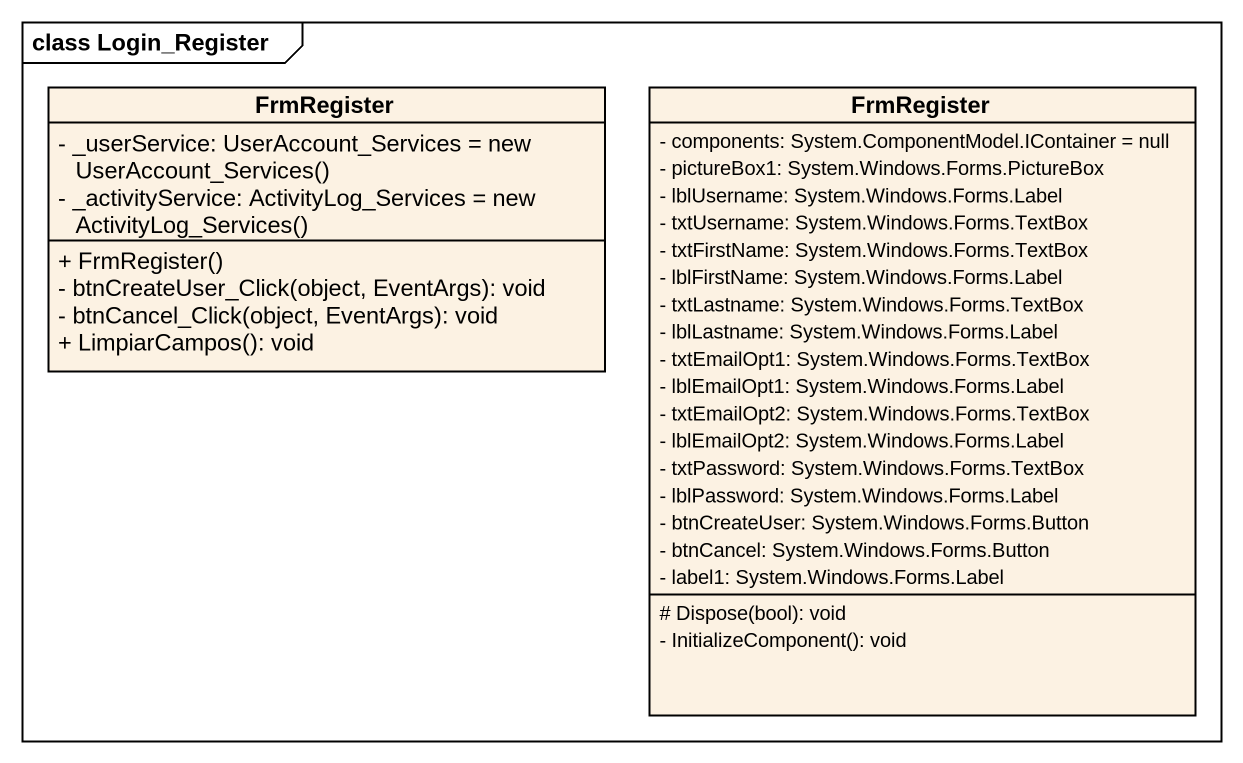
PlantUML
@startuml
mainframe class Login_Register
hide circle
hide empty members
skinparam classAttributeIconSize 0
class FrmRegister {
  {field} - _userService: UserAccount_Services = new UserAccount_Services()
  {field} - _activityService: ActivityLog_Services = new ActivityLog_Services()
  + FrmRegister()
  - btnCreateUser_Click(object, EventArgs): void
  - btnCancel_Click(object, EventArgs): void
  + LimpiarCampos(): void
}
class "FrmRegister" as FrmRegister_2 {
  - components: System.ComponentModel.IContainer = null
  - pictureBox1: System.Windows.Forms.PictureBox
  - lblUsername: System.Windows.Forms.Label
  - txtUsername: System.Windows.Forms.TextBox
  - txtFirstName: System.Windows.Forms.TextBox
  - lblFirstName: System.Windows.Forms.Label
  - txtLastname: System.Windows.Forms.TextBox
  - lblLastname: System.Windows.Forms.Label
  - txtEmailOpt1: System.Windows.Forms.TextBox
  - lblEmailOpt1: System.Windows.Forms.Label
  - txtEmailOpt2: System.Windows.Forms.TextBox
  - lblEmailOpt2: System.Windows.Forms.Label
  - txtPassword: System.Windows.Forms.TextBox
  - lblPassword: System.Windows.Forms.Label
  - btnCreateUser: System.Windows.Forms.Button
  - btnCancel: System.Windows.Forms.Button
  - label1: System.Windows.Forms.Label
  # Dispose(bool): void
  - InitializeComponent(): void
}
@enduml
